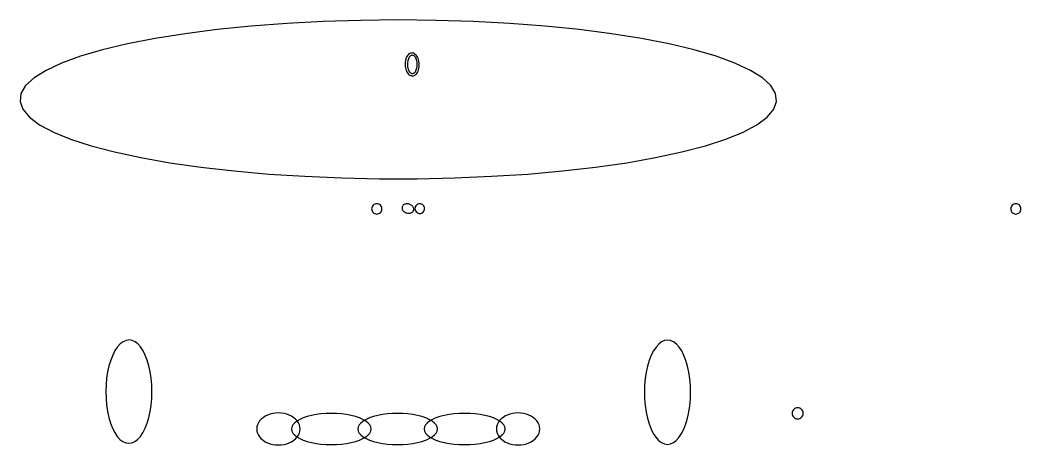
# Model space of a CAD drawing. Extents: x -4 to 217, y -26 to 302.
# Drawn here: x 37.5 to 106.5, y 59.8 to 89.1 of the extents above; entities that cross this region are included whole.
import ezdxf

# ---------------------------------------------------------------- set-up
doc = ezdxf.new("R2010")
doc.units = 0

msp = doc.modelspace()

# ---------------------------------------------------------------- linework, layer by layer
at = {"layer": 'CIRCLES'}
for p, q in [((61.736, 76.184), (61.73, 76.115)), ((61.73, 76.115), (61.736, 76.047)), ((61.756, 76.25), (61.736, 76.184)), ((61.736, 76.047), (61.756, 75.981)), ((61.789, 76.311), (61.756, 76.25)), ((61.756, 75.981), (61.789, 75.92)), ((61.833, 76.364), (61.789, 76.311)), ((61.789, 75.92), (61.833, 75.866)), ((61.886, 76.408), (61.833, 76.364)), ((61.833, 75.866), (61.886, 75.822)), ((61.947, 76.441), (61.886, 76.408)), ((62.013, 76.461), (61.947, 76.441)), ((62.082, 76.468), (62.013, 76.461)), ((62.151, 76.461), (62.082, 76.468)), ((62.217, 76.441), (62.151, 76.461)), ((62.278, 76.408), (62.217, 76.441)), ((62.331, 76.364), (62.278, 76.408)), ((62.278, 75.822), (62.331, 75.866)), ((62.375, 76.311), (62.331, 76.364)), ((62.331, 75.866), (62.375, 75.92)), ((62.407, 76.25), (62.375, 76.311)), ((62.375, 75.92), (62.407, 75.981)), ((62.427, 76.184), (62.407, 76.25)), ((62.407, 75.981), (62.427, 76.047)), ((62.434, 76.115), (62.427, 76.184)), ((62.427, 76.047), (62.434, 76.115)), ((64.717, 76.202), (64.71, 76.136)), ((64.71, 76.136), (64.717, 76.071)), ((64.736, 76.265), (64.717, 76.202)), ((64.717, 76.071), (64.736, 76.008)), ((64.767, 76.322), (64.736, 76.265)), ((64.736, 76.008), (64.767, 75.951)), ((64.809, 76.373), (64.767, 76.322)), ((64.767, 75.951), (64.809, 75.9)), ((64.859, 76.415), (64.809, 76.373)), ((64.809, 75.9), (64.859, 75.858)), ((64.917, 76.446), (64.859, 76.415)), ((64.859, 75.858), (64.917, 75.827)), ((64.98, 76.465), (64.917, 76.446)), ((65.045, 76.471), (64.98, 76.465)), ((65.11, 76.465), (65.045, 76.471)), ((65.173, 76.446), (65.11, 76.465)), ((65.231, 76.415), (65.173, 76.446)), ((65.173, 75.827), (65.231, 75.858)), ((65.282, 76.373), (65.231, 76.415)), ((65.231, 75.858), (65.282, 75.9)), ((65.323, 76.322), (65.282, 76.373)), ((65.282, 75.9), (65.323, 75.951)), ((65.354, 76.265), (65.323, 76.322)), ((65.323, 75.951), (65.354, 76.008)), ((65.373, 76.202), (65.354, 76.265)), ((65.354, 76.008), (65.373, 76.071)), ((65.38, 76.136), (65.373, 76.202)), ((65.373, 76.071), (65.38, 76.136)), ((105.763, 76.184), (105.756, 76.115)), ((105.756, 76.115), (105.763, 76.047)), ((105.783, 76.25), (105.763, 76.184)), ((105.763, 76.047), (105.783, 75.981)), ((105.816, 76.311), (105.783, 76.25)), ((105.783, 75.981), (105.816, 75.92)), ((105.859, 76.364), (105.816, 76.311)), ((105.816, 75.92), (105.859, 75.866)), ((105.913, 76.408), (105.859, 76.364)), ((105.859, 75.866), (105.913, 75.822)), ((105.974, 76.441), (105.913, 76.408)), ((106.04, 76.461), (105.974, 76.441)), ((106.109, 76.468), (106.04, 76.461)), ((106.177, 76.461), (106.109, 76.468)), ((106.243, 76.441), (106.177, 76.461)), ((106.304, 76.408), (106.243, 76.441)), ((106.358, 76.364), (106.304, 76.408)), ((106.304, 75.822), (106.358, 75.866)), ((106.401, 76.311), (106.358, 76.364)), ((106.358, 75.866), (106.401, 75.92)), ((106.434, 76.25), (106.401, 76.311)), ((106.401, 75.92), (106.434, 75.981)), ((106.454, 76.184), (106.434, 76.25)), ((106.434, 75.981), (106.454, 76.047)), ((106.461, 76.115), (106.454, 76.184)), ((106.454, 76.047), (106.461, 76.115)), ((61.886, 75.822), (61.947, 75.79)), ((61.947, 75.79), (62.013, 75.77)), ((62.013, 75.77), (62.082, 75.763)), ((62.082, 75.763), (62.151, 75.77)), ((62.151, 75.77), (62.217, 75.79)), ((62.217, 75.79), (62.278, 75.822)), ((64.917, 75.827), (64.98, 75.808)), ((64.98, 75.808), (65.045, 75.802)), ((65.045, 75.802), (65.11, 75.808)), ((65.11, 75.808), (65.173, 75.827)), ((105.913, 75.822), (105.974, 75.79)), ((105.974, 75.79), (106.04, 75.77)), ((106.04, 75.77), (106.109, 75.763)), ((106.109, 75.763), (106.177, 75.77)), ((106.177, 75.77), (106.243, 75.79)), ((106.243, 75.79), (106.304, 75.822)), ((90.706, 62.093), (90.699, 62.018)), ((90.728, 62.164), (90.706, 62.093)), ((90.763, 62.23), (90.728, 62.164)), ((90.81, 62.288), (90.763, 62.23)), ((90.868, 62.336), (90.81, 62.288)), ((90.934, 62.371), (90.868, 62.336)), ((91.006, 62.393), (90.934, 62.371)), ((91.08, 62.4), (91.006, 62.393)), ((91.155, 62.393), (91.08, 62.4)), ((91.226, 62.371), (91.155, 62.393)), ((91.292, 62.336), (91.226, 62.371)), ((91.35, 62.288), (91.292, 62.336)), ((91.397, 62.23), (91.35, 62.288)), ((91.433, 62.164), (91.397, 62.23)), ((91.454, 62.093), (91.433, 62.164)), ((91.462, 62.018), (91.454, 62.093)), ((90.699, 62.018), (90.706, 61.944)), ((90.706, 61.944), (90.728, 61.872)), ((90.728, 61.872), (90.763, 61.806)), ((90.763, 61.806), (90.81, 61.749)), ((90.81, 61.749), (90.868, 61.701)), ((90.868, 61.701), (90.934, 61.666)), ((90.934, 61.666), (91.006, 61.644)), ((91.006, 61.644), (91.08, 61.637)), ((91.08, 61.637), (91.155, 61.644)), ((91.155, 61.644), (91.226, 61.666)), ((91.226, 61.666), (91.292, 61.701)), ((91.292, 61.701), (91.35, 61.749)), ((91.35, 61.749), (91.397, 61.806)), ((91.397, 61.806), (91.433, 61.872)), ((91.433, 61.872), (91.454, 61.944)), ((91.454, 61.944), (91.462, 62.018))]:
    msp.add_line(p, q, dxfattribs=at)
at = {"layer": 'ELLIPSES'}
for p, q in [((58.399, 89.032), (55.881, 88.897)), ((60.968, 89.113), (58.399, 89.032)), ((63.563, 89.141), (60.968, 89.113)), ((66.159, 89.113), (63.563, 89.141)), ((68.728, 89.032), (66.159, 89.113)), ((71.246, 88.897), (68.728, 89.032)), ((51.098, 88.474), (48.881, 88.189)), ((53.439, 88.711), (51.098, 88.474)), ((55.881, 88.897), (53.439, 88.711)), ((73.688, 88.711), (71.246, 88.897)), ((76.029, 88.474), (73.688, 88.711)), ((78.246, 88.189), (76.029, 88.474)), ((46.81, 87.86), (44.905, 87.488)), ((48.881, 88.189), (46.81, 87.86)), ((80.317, 87.86), (78.246, 88.189)), ((82.222, 87.488), (80.317, 87.86)), ((43.186, 87.079), (41.669, 86.636)), ((44.905, 87.488), (43.186, 87.079)), ((83.941, 87.079), (82.222, 87.488)), ((85.458, 86.636), (83.941, 87.079)), ((41.669, 86.636), (40.37, 86.163)), ((64.039, 86.26), (64.03, 86.158)), ((64.055, 86.359), (64.039, 86.26)), ((64.08, 86.453), (64.055, 86.359)), ((64.112, 86.541), (64.08, 86.453)), ((64.151, 86.62), (64.112, 86.541)), ((64.196, 86.69), (64.151, 86.62)), ((64.247, 86.75), (64.196, 86.69)), ((64.204, 86.238), (64.196, 86.157)), ((64.218, 86.316), (64.204, 86.238)), ((64.237, 86.391), (64.218, 86.316)), ((64.261, 86.46), (64.237, 86.391)), ((64.302, 86.798), (64.247, 86.75)), ((64.29, 86.522), (64.261, 86.46)), ((64.323, 86.577), (64.29, 86.522)), ((64.362, 86.834), (64.302, 86.798)), ((64.36, 86.623), (64.323, 86.577)), ((64.399, 86.66), (64.36, 86.623)), ((64.423, 86.856), (64.362, 86.834)), ((64.441, 86.687), (64.399, 86.66)), ((64.487, 86.866), (64.423, 86.856)), ((64.484, 86.703), (64.441, 86.687)), ((64.528, 86.709), (64.484, 86.703)), ((64.551, 86.862), (64.487, 86.866)), ((64.572, 86.703), (64.528, 86.709)), ((64.614, 86.844), (64.551, 86.862)), ((64.616, 86.688), (64.572, 86.703)), ((64.676, 86.813), (64.614, 86.844)), ((64.658, 86.661), (64.616, 86.688)), ((64.698, 86.625), (64.658, 86.661)), ((64.735, 86.769), (64.676, 86.813)), ((64.735, 86.579), (64.698, 86.625)), ((64.79, 86.714), (64.735, 86.769)), ((64.768, 86.525), (64.735, 86.579)), ((64.798, 86.463), (64.768, 86.525)), ((64.841, 86.647), (64.79, 86.714)), ((64.823, 86.394), (64.798, 86.463)), ((64.843, 86.32), (64.823, 86.394)), ((64.886, 86.571), (64.841, 86.647)), ((64.857, 86.242), (64.843, 86.32)), ((64.866, 86.161), (64.857, 86.242)), ((64.925, 86.486), (64.886, 86.571)), ((64.957, 86.395), (64.925, 86.486)), ((64.981, 86.297), (64.957, 86.395)), ((64.997, 86.196), (64.981, 86.297)), ((65.006, 86.093), (64.997, 86.196)), ((86.757, 86.163), (85.458, 86.636)), ((39.301, 85.666), (38.473, 85.149)), ((40.37, 86.163), (39.301, 85.666)), ((64.03, 86.158), (64.03, 86.054)), ((64.03, 86.054), (64.039, 85.951)), ((64.039, 85.951), (64.055, 85.85)), ((64.055, 85.85), (64.079, 85.753)), ((64.079, 85.753), (64.111, 85.661)), ((64.111, 85.661), (64.15, 85.576)), ((64.15, 85.576), (64.195, 85.5)), ((64.196, 86.157), (64.194, 86.074)), ((64.194, 86.074), (64.197, 85.992)), ((64.197, 85.992), (64.206, 85.911)), ((64.206, 85.911), (64.221, 85.832)), ((64.221, 85.832), (64.241, 85.758)), ((64.241, 85.758), (64.266, 85.69)), ((64.266, 85.69), (64.295, 85.628)), ((64.295, 85.628), (64.329, 85.573)), ((64.329, 85.573), (64.366, 85.527)), ((64.366, 85.527), (64.406, 85.491)), ((64.665, 85.493), (64.704, 85.529)), ((64.704, 85.529), (64.741, 85.576)), ((64.741, 85.576), (64.773, 85.63)), ((64.773, 85.63), (64.802, 85.693)), ((64.802, 85.693), (64.826, 85.762)), ((64.826, 85.762), (64.846, 85.836)), ((64.84, 85.457), (64.885, 85.527)), ((64.846, 85.836), (64.859, 85.914)), ((64.859, 85.914), (64.867, 85.996)), ((64.87, 86.078), (64.866, 86.161)), ((64.867, 85.996), (64.87, 86.078)), ((64.885, 85.527), (64.924, 85.607)), ((64.924, 85.607), (64.956, 85.694)), ((64.956, 85.694), (64.98, 85.788)), ((64.98, 85.788), (64.997, 85.887)), ((64.997, 85.887), (65.006, 85.989)), ((65.006, 85.989), (65.006, 86.093)), ((87.826, 85.666), (86.757, 86.163)), ((88.654, 85.149), (87.826, 85.666)), ((38.473, 85.149), (37.895, 84.617)), ((64.195, 85.5), (64.246, 85.434)), ((64.246, 85.434), (64.301, 85.378)), ((64.301, 85.378), (64.36, 85.334)), ((64.36, 85.334), (64.422, 85.304)), ((64.406, 85.491), (64.448, 85.465)), ((64.422, 85.304), (64.485, 85.286)), ((64.448, 85.465), (64.491, 85.449)), ((64.485, 85.286), (64.549, 85.282)), ((64.491, 85.449), (64.536, 85.444)), ((64.536, 85.444), (64.58, 85.449)), ((64.549, 85.282), (64.613, 85.291)), ((64.58, 85.449), (64.623, 85.466)), ((64.613, 85.291), (64.674, 85.313)), ((64.623, 85.466), (64.665, 85.493)), ((64.674, 85.313), (64.733, 85.349)), ((64.733, 85.349), (64.789, 85.397)), ((64.789, 85.397), (64.84, 85.457)), ((89.232, 84.617), (88.654, 85.149)), ((37.895, 84.617), (37.572, 84.075)), ((89.555, 84.075), (89.232, 84.617)), ((37.572, 84.075), (37.507, 83.529)), ((37.507, 83.529), (37.702, 82.985)), ((89.425, 82.985), (89.62, 83.529)), ((89.62, 83.529), (89.555, 84.075)), ((37.702, 82.985), (38.153, 82.448)), ((88.974, 82.448), (89.425, 82.985)), ((38.153, 82.448), (38.856, 81.922)), ((88.271, 81.922), (88.974, 82.448)), ((38.856, 81.922), (39.806, 81.414)), ((39.806, 81.414), (40.991, 80.929)), ((86.136, 80.929), (87.321, 81.414)), ((87.321, 81.414), (88.271, 81.922)), ((40.991, 80.929), (42.401, 80.47)), ((84.726, 80.47), (86.136, 80.929)), ((42.401, 80.47), (44.021, 80.043)), ((44.021, 80.043), (45.835, 79.653)), ((81.292, 79.653), (83.106, 80.043)), ((83.106, 80.043), (84.726, 80.47)), ((45.835, 79.653), (47.826, 79.302)), ((47.826, 79.302), (49.973, 78.995)), ((77.154, 78.995), (79.301, 79.302)), ((79.301, 79.302), (81.292, 79.653)), ((49.973, 78.995), (52.255, 78.733)), ((52.255, 78.733), (54.649, 78.521)), ((72.478, 78.521), (74.872, 78.733)), ((74.872, 78.733), (77.154, 78.995)), ((54.649, 78.521), (57.132, 78.361)), ((57.132, 78.361), (59.679, 78.252)), ((59.679, 78.252), (62.264, 78.198)), ((62.264, 78.198), (64.863, 78.198)), ((64.863, 78.198), (67.448, 78.252)), ((67.448, 78.252), (69.995, 78.361)), ((69.995, 78.361), (72.478, 78.521)), ((63.822, 76.215), (63.821, 76.173)), ((63.821, 76.173), (63.826, 76.131)), ((63.831, 76.256), (63.822, 76.215)), ((63.826, 76.131), (63.838, 76.089)), ((63.846, 76.294), (63.831, 76.256)), ((63.838, 76.089), (63.857, 76.047)), ((63.867, 76.33), (63.846, 76.294)), ((63.857, 76.047), (63.883, 76.007)), ((63.895, 76.363), (63.867, 76.33)), ((63.883, 76.007), (63.914, 75.969)), ((63.929, 76.391), (63.895, 76.363)), ((63.914, 75.969), (63.95, 75.934)), ((63.967, 76.415), (63.929, 76.391)), ((63.95, 75.934), (63.991, 75.903)), ((64.01, 76.435), (63.967, 76.415)), ((63.991, 75.903), (64.037, 75.876)), ((64.057, 76.449), (64.01, 76.435)), ((64.037, 75.876), (64.085, 75.853)), ((64.107, 76.459), (64.057, 76.449)), ((64.085, 75.853), (64.136, 75.835)), ((64.159, 76.462), (64.107, 76.459)), ((64.211, 76.46), (64.159, 76.462)), ((64.265, 76.453), (64.211, 76.46)), ((64.317, 76.44), (64.265, 76.453)), ((64.368, 76.422), (64.317, 76.44)), ((64.416, 76.399), (64.368, 76.422)), ((64.462, 76.372), (64.416, 76.399)), ((64.443, 75.84), (64.486, 75.859)), ((64.503, 76.34), (64.462, 76.372)), ((64.486, 75.859), (64.524, 75.884)), ((64.539, 76.305), (64.503, 76.34)), ((64.524, 75.884), (64.558, 75.912)), ((64.571, 76.268), (64.539, 76.305)), ((64.558, 75.912), (64.586, 75.945)), ((64.596, 76.228), (64.571, 76.268)), ((64.586, 75.945), (64.607, 75.981)), ((64.615, 76.186), (64.596, 76.228)), ((64.607, 75.981), (64.623, 76.019)), ((64.627, 76.144), (64.615, 76.186)), ((64.623, 76.019), (64.631, 76.06)), ((64.633, 76.101), (64.627, 76.144)), ((64.631, 76.06), (64.633, 76.101)), ((64.136, 75.835), (64.189, 75.822)), ((64.189, 75.822), (64.242, 75.814)), ((64.242, 75.814), (64.295, 75.813)), ((64.295, 75.813), (64.346, 75.816)), ((64.346, 75.816), (64.396, 75.825)), ((64.396, 75.825), (64.443, 75.84)), ((44.606, 66.957), (44.408, 66.808)), ((44.81, 67.047), (44.606, 66.957)), ((45.017, 67.077), (44.81, 67.047)), ((45.225, 67.046), (45.017, 67.077)), ((45.429, 66.955), (45.225, 67.046)), ((45.625, 66.805), (45.429, 66.955)), ((81.705, 66.949), (81.508, 66.798)), ((81.91, 67.04), (81.705, 66.949)), ((82.118, 67.07), (81.91, 67.04)), ((82.326, 67.039), (82.118, 67.07)), ((82.531, 66.947), (82.326, 67.039)), ((82.728, 66.795), (82.531, 66.947)), ((44.048, 66.343), (43.891, 66.036)), ((44.221, 66.602), (44.048, 66.343)), ((44.408, 66.808), (44.221, 66.602)), ((45.811, 66.598), (45.625, 66.805)), ((45.984, 66.339), (45.811, 66.598)), ((46.139, 66.031), (45.984, 66.339)), ((81.146, 66.329), (80.989, 66.02)), ((81.32, 66.59), (81.146, 66.329)), ((81.508, 66.798), (81.32, 66.59)), ((82.914, 66.587), (82.728, 66.795)), ((83.087, 66.325), (82.914, 66.587)), ((83.243, 66.015), (83.087, 66.325)), ((43.753, 65.686), (43.636, 65.299)), ((43.891, 66.036), (43.753, 65.686)), ((46.276, 65.68), (46.139, 66.031)), ((46.39, 65.292), (46.276, 65.68)), ((80.85, 65.666), (80.734, 65.276)), ((80.989, 66.02), (80.85, 65.666)), ((83.38, 65.661), (83.243, 66.015)), ((83.495, 65.27), (83.38, 65.661)), ((43.543, 64.881), (43.476, 64.44)), ((43.636, 65.299), (43.543, 64.881)), ((46.481, 64.874), (46.39, 65.292)), ((46.547, 64.432), (46.481, 64.874)), ((80.64, 64.854), (80.572, 64.409)), ((80.734, 65.276), (80.64, 64.854)), ((83.587, 64.848), (83.495, 65.27)), ((83.653, 64.402), (83.587, 64.848)), ((43.476, 64.44), (43.434, 63.982)), ((46.587, 63.975), (46.547, 64.432)), ((80.572, 64.409), (80.531, 63.948)), ((83.692, 63.941), (83.653, 64.402)), ((43.434, 63.982), (43.419, 63.517)), ((43.419, 63.517), (43.432, 63.052)), ((46.584, 63.045), (46.599, 63.51)), ((46.599, 63.51), (46.587, 63.975)), ((80.531, 63.948), (80.516, 63.479)), ((80.516, 63.479), (80.529, 63.009)), ((83.69, 63.003), (83.705, 63.472)), ((83.705, 63.472), (83.692, 63.941)), ((43.432, 63.052), (43.471, 62.595)), ((46.543, 62.588), (46.584, 63.045)), ((80.529, 63.009), (80.569, 62.548)), ((83.649, 62.542), (83.69, 63.003)), ((43.471, 62.595), (43.537, 62.153)), ((43.537, 62.153), (43.628, 61.735)), ((46.382, 61.729), (46.475, 62.146)), ((46.475, 62.146), (46.543, 62.588)), ((80.569, 62.548), (80.635, 62.103)), ((80.635, 62.103), (80.726, 61.681)), ((83.488, 61.675), (83.581, 62.096)), ((83.581, 62.096), (83.649, 62.542)), ((43.628, 61.735), (43.743, 61.347)), ((46.265, 61.341), (46.382, 61.729)), ((54.015, 61.491), (53.929, 61.361)), ((54.124, 61.611), (54.015, 61.491)), ((54.253, 61.719), (54.124, 61.611)), ((54.399, 61.815), (54.253, 61.719)), ((54.562, 61.895), (54.399, 61.815)), ((54.737, 61.959), (54.562, 61.895)), ((54.922, 62.005), (54.737, 61.959)), ((55.114, 62.033), (54.922, 62.005)), ((55.309, 62.043), (55.114, 62.033)), ((55.503, 62.033), (55.309, 62.043)), ((55.695, 62.005), (55.503, 62.033)), ((55.88, 61.959), (55.695, 62.005)), ((56.055, 61.895), (55.88, 61.959)), ((56.218, 61.815), (56.055, 61.895)), ((56.364, 61.719), (56.218, 61.815)), ((56.493, 61.611), (56.364, 61.719)), ((56.578, 61.478), (56.42, 61.351)), ((56.602, 61.491), (56.493, 61.611)), ((56.777, 61.595), (56.578, 61.478)), ((56.688, 61.361), (56.602, 61.491)), ((57.013, 61.701), (56.777, 61.595)), ((57.282, 61.794), (57.013, 61.701)), ((57.58, 61.872), (57.282, 61.794)), ((57.901, 61.934), (57.58, 61.872)), ((58.241, 61.98), (57.901, 61.934)), ((58.592, 62.007), (58.241, 61.98)), ((58.949, 62.016), (58.592, 62.007)), ((59.307, 62.007), (58.949, 62.016)), ((59.658, 61.98), (59.307, 62.007)), ((59.997, 61.934), (59.658, 61.98)), ((60.318, 61.872), (59.997, 61.934)), ((60.616, 61.794), (60.318, 61.872)), ((60.885, 61.701), (60.616, 61.794)), ((61.121, 61.595), (60.885, 61.701)), ((61.15, 61.478), (60.992, 61.351)), ((61.32, 61.478), (61.121, 61.595)), ((61.349, 61.595), (61.15, 61.478)), ((61.479, 61.351), (61.32, 61.478)), ((61.585, 61.701), (61.349, 61.595)), ((61.854, 61.794), (61.585, 61.701)), ((62.152, 61.872), (61.854, 61.794)), ((62.473, 61.934), (62.152, 61.872)), ((62.813, 61.98), (62.473, 61.934)), ((63.164, 62.007), (62.813, 61.98)), ((63.521, 62.016), (63.164, 62.007)), ((63.879, 62.007), (63.521, 62.016)), ((64.23, 61.98), (63.879, 62.007)), ((64.569, 61.934), (64.23, 61.98)), ((64.89, 61.872), (64.569, 61.934)), ((65.188, 61.794), (64.89, 61.872)), ((65.457, 61.701), (65.188, 61.794)), ((65.693, 61.595), (65.457, 61.701)), ((65.713, 61.477), (65.551, 61.351)), ((65.892, 61.478), (65.693, 61.595)), ((65.916, 61.594), (65.713, 61.477)), ((66.051, 61.351), (65.892, 61.478)), ((66.158, 61.7), (65.916, 61.594)), ((66.433, 61.793), (66.158, 61.7)), ((66.737, 61.871), (66.433, 61.793)), ((67.065, 61.933), (66.737, 61.871)), ((67.412, 61.979), (67.065, 61.933)), ((67.77, 62.006), (67.412, 61.979)), ((68.136, 62.015), (67.77, 62.006)), ((68.501, 62.006), (68.136, 62.015)), ((68.859, 61.979), (68.501, 62.006)), ((69.206, 61.933), (68.859, 61.979)), ((69.534, 61.871), (69.206, 61.933)), ((69.838, 61.793), (69.534, 61.871)), ((70.113, 61.7), (69.838, 61.793)), ((70.355, 61.594), (70.113, 61.7)), ((70.558, 61.477), (70.355, 61.594)), ((70.525, 61.491), (70.439, 61.361)), ((70.634, 61.611), (70.525, 61.491)), ((70.72, 61.351), (70.558, 61.477)), ((70.763, 61.719), (70.634, 61.611)), ((70.909, 61.815), (70.763, 61.719)), ((71.072, 61.895), (70.909, 61.815)), ((71.247, 61.959), (71.072, 61.895)), ((71.432, 62.005), (71.247, 61.959)), ((71.624, 62.033), (71.432, 62.005)), ((71.819, 62.043), (71.624, 62.033)), ((72.013, 62.033), (71.819, 62.043)), ((72.205, 62.005), (72.013, 62.033)), ((72.39, 61.959), (72.205, 62.005)), ((72.565, 61.895), (72.39, 61.959)), ((72.728, 61.815), (72.565, 61.895)), ((72.874, 61.719), (72.728, 61.815)), ((73.003, 61.611), (72.874, 61.719)), ((73.112, 61.491), (73.003, 61.611)), ((73.198, 61.361), (73.112, 61.491)), ((80.726, 61.681), (80.841, 61.29)), ((83.371, 61.284), (83.488, 61.675)), ((43.743, 61.347), (43.879, 60.996)), ((43.879, 60.996), (44.035, 60.689)), ((44.035, 60.689), (44.207, 60.429)), ((45.797, 60.425), (45.97, 60.684)), ((45.97, 60.684), (46.127, 60.991)), ((46.127, 60.991), (46.265, 61.341)), ((53.828, 61.083), (53.815, 60.939)), ((53.815, 60.939), (53.828, 60.795)), ((53.866, 61.225), (53.828, 61.083)), ((53.828, 60.795), (53.866, 60.653)), ((53.929, 61.361), (53.866, 61.225)), ((56.235, 61.079), (56.211, 60.939)), ((56.211, 60.939), (56.235, 60.798)), ((56.304, 61.218), (56.235, 61.079)), ((56.235, 60.798), (56.304, 60.66)), ((56.42, 61.351), (56.304, 61.218)), ((56.751, 61.225), (56.688, 61.361)), ((56.789, 61.083), (56.751, 61.225)), ((56.751, 60.653), (56.789, 60.795)), ((56.802, 60.939), (56.789, 61.083)), ((56.789, 60.795), (56.802, 60.939)), ((60.807, 61.079), (60.783, 60.939)), ((60.783, 60.939), (60.807, 60.798)), ((60.876, 61.218), (60.807, 61.079)), ((60.807, 60.798), (60.876, 60.66)), ((60.992, 61.351), (60.876, 61.218)), ((61.594, 61.218), (61.479, 61.351)), ((61.664, 61.079), (61.594, 61.218)), ((61.594, 60.66), (61.664, 60.798)), ((61.687, 60.939), (61.664, 61.079)), ((61.664, 60.798), (61.687, 60.939)), ((65.362, 61.079), (65.338, 60.939)), ((65.338, 60.939), (65.362, 60.798)), ((65.434, 61.217), (65.362, 61.079)), ((65.362, 60.798), (65.434, 60.66)), ((65.551, 61.351), (65.434, 61.217)), ((66.166, 61.218), (66.051, 61.351)), ((66.236, 61.079), (66.166, 61.218)), ((66.166, 60.66), (66.236, 60.798)), ((66.259, 60.939), (66.236, 61.079)), ((66.236, 60.798), (66.259, 60.939)), ((70.338, 61.083), (70.325, 60.939)), ((70.325, 60.939), (70.338, 60.795)), ((70.376, 61.225), (70.338, 61.083)), ((70.338, 60.795), (70.376, 60.653)), ((70.439, 61.361), (70.376, 61.225)), ((70.837, 61.217), (70.72, 61.351)), ((70.909, 61.079), (70.837, 61.217)), ((70.837, 60.66), (70.909, 60.798)), ((70.933, 60.939), (70.909, 61.079)), ((70.909, 60.798), (70.933, 60.939)), ((73.261, 61.225), (73.198, 61.361)), ((73.299, 61.083), (73.261, 61.225)), ((73.261, 60.653), (73.299, 60.795)), ((73.312, 60.939), (73.299, 61.083)), ((73.299, 60.795), (73.312, 60.939)), ((80.841, 61.29), (80.978, 60.936)), ((80.978, 60.936), (81.134, 60.625)), ((83.075, 60.621), (83.233, 60.931)), ((83.233, 60.931), (83.371, 61.284)), ((44.207, 60.429), (44.393, 60.223)), ((44.393, 60.223), (44.59, 60.072)), ((44.59, 60.072), (44.793, 59.981)), ((45.208, 59.98), (45.413, 60.07)), ((45.413, 60.07), (45.61, 60.22)), ((45.61, 60.22), (45.797, 60.425)), ((53.866, 60.653), (53.929, 60.516)), ((53.929, 60.516), (54.015, 60.387)), ((54.015, 60.387), (54.124, 60.267)), ((54.124, 60.267), (54.253, 60.158)), ((54.253, 60.158), (54.399, 60.063)), ((54.399, 60.063), (54.562, 59.983)), ((56.055, 59.983), (56.218, 60.063)), ((56.218, 60.063), (56.364, 60.158)), ((56.304, 60.66), (56.42, 60.527)), ((56.364, 60.158), (56.493, 60.267)), ((56.42, 60.527), (56.578, 60.4)), ((56.493, 60.267), (56.602, 60.387)), ((56.578, 60.4), (56.777, 60.283)), ((56.602, 60.387), (56.688, 60.516)), ((56.688, 60.516), (56.751, 60.653)), ((56.777, 60.283), (57.013, 60.177)), ((57.013, 60.177), (57.282, 60.084)), ((57.282, 60.084), (57.58, 60.006)), ((57.58, 60.006), (57.901, 59.943)), ((59.997, 59.943), (60.318, 60.006)), ((60.318, 60.006), (60.616, 60.084)), ((60.616, 60.084), (60.885, 60.177)), ((60.876, 60.66), (60.992, 60.527)), ((60.885, 60.177), (61.121, 60.283)), ((60.992, 60.527), (61.15, 60.4)), ((61.121, 60.283), (61.32, 60.4)), ((61.15, 60.4), (61.349, 60.283)), ((61.32, 60.4), (61.479, 60.527)), ((61.349, 60.283), (61.585, 60.177)), ((61.479, 60.527), (61.594, 60.66)), ((61.585, 60.177), (61.854, 60.084)), ((61.854, 60.084), (62.152, 60.006)), ((62.152, 60.006), (62.473, 59.943)), ((64.569, 59.943), (64.89, 60.006)), ((64.89, 60.006), (65.188, 60.084)), ((65.188, 60.084), (65.457, 60.177)), ((65.434, 60.66), (65.551, 60.527)), ((65.457, 60.177), (65.693, 60.283)), ((65.551, 60.527), (65.713, 60.401)), ((65.693, 60.283), (65.892, 60.4)), ((65.713, 60.401), (65.916, 60.283)), ((65.892, 60.4), (66.051, 60.527)), ((65.916, 60.283), (66.158, 60.178)), ((66.051, 60.527), (66.166, 60.66)), ((66.158, 60.178), (66.433, 60.085)), ((66.433, 60.085), (66.737, 60.006)), ((66.737, 60.006), (67.065, 59.944)), ((69.206, 59.944), (69.534, 60.006)), ((69.534, 60.006), (69.838, 60.085)), ((69.838, 60.085), (70.113, 60.178)), ((70.113, 60.178), (70.355, 60.283)), ((70.355, 60.283), (70.558, 60.401)), ((70.376, 60.653), (70.439, 60.516)), ((70.439, 60.516), (70.525, 60.387)), ((70.525, 60.387), (70.634, 60.267)), ((70.558, 60.401), (70.72, 60.527)), ((70.634, 60.267), (70.763, 60.158)), ((70.72, 60.527), (70.837, 60.66)), ((70.763, 60.158), (70.909, 60.063)), ((70.909, 60.063), (71.072, 59.983)), ((72.565, 59.983), (72.728, 60.063)), ((72.728, 60.063), (72.874, 60.158)), ((72.874, 60.158), (73.003, 60.267)), ((73.003, 60.267), (73.112, 60.387)), ((73.112, 60.387), (73.198, 60.516)), ((73.198, 60.516), (73.261, 60.653)), ((81.134, 60.625), (81.307, 60.364)), ((81.307, 60.364), (81.493, 60.155)), ((81.493, 60.155), (81.691, 60.004)), ((81.691, 60.004), (81.895, 59.912)), ((82.311, 59.911), (82.516, 60.002)), ((82.516, 60.002), (82.714, 60.153)), ((82.714, 60.153), (82.901, 60.36)), ((82.901, 60.36), (83.075, 60.621)), ((44.793, 59.981), (45.001, 59.95)), ((45.001, 59.95), (45.208, 59.98)), ((54.562, 59.983), (54.737, 59.919)), ((54.737, 59.919), (54.922, 59.872)), ((54.922, 59.872), (55.114, 59.844)), ((55.114, 59.844), (55.309, 59.835)), ((55.309, 59.835), (55.503, 59.844)), ((55.503, 59.844), (55.695, 59.872)), ((55.695, 59.872), (55.88, 59.919)), ((55.88, 59.919), (56.055, 59.983)), ((57.901, 59.943), (58.241, 59.898)), ((58.241, 59.898), (58.592, 59.871)), ((58.592, 59.871), (58.949, 59.861)), ((58.949, 59.861), (59.307, 59.871)), ((59.307, 59.871), (59.658, 59.898)), ((59.658, 59.898), (59.997, 59.943)), ((62.473, 59.943), (62.813, 59.898)), ((62.813, 59.898), (63.164, 59.871)), ((63.164, 59.871), (63.521, 59.861)), ((63.521, 59.861), (63.879, 59.871)), ((63.879, 59.871), (64.23, 59.898)), ((64.23, 59.898), (64.569, 59.943)), ((67.065, 59.944), (67.412, 59.899)), ((67.412, 59.899), (67.77, 59.871)), ((67.77, 59.871), (68.136, 59.862)), ((68.136, 59.862), (68.501, 59.871)), ((68.501, 59.871), (68.859, 59.899)), ((68.859, 59.899), (69.206, 59.944)), ((71.072, 59.983), (71.247, 59.919)), ((71.247, 59.919), (71.432, 59.872)), ((71.432, 59.872), (71.624, 59.844)), ((71.624, 59.844), (71.819, 59.835)), ((71.819, 59.835), (72.013, 59.844)), ((72.013, 59.844), (72.205, 59.872)), ((72.205, 59.872), (72.39, 59.919)), ((72.39, 59.919), (72.565, 59.983)), ((81.895, 59.912), (82.103, 59.88)), ((82.103, 59.88), (82.311, 59.911))]:
    msp.add_line(p, q, dxfattribs=at)

doc.saveas('drawing.dxf')
